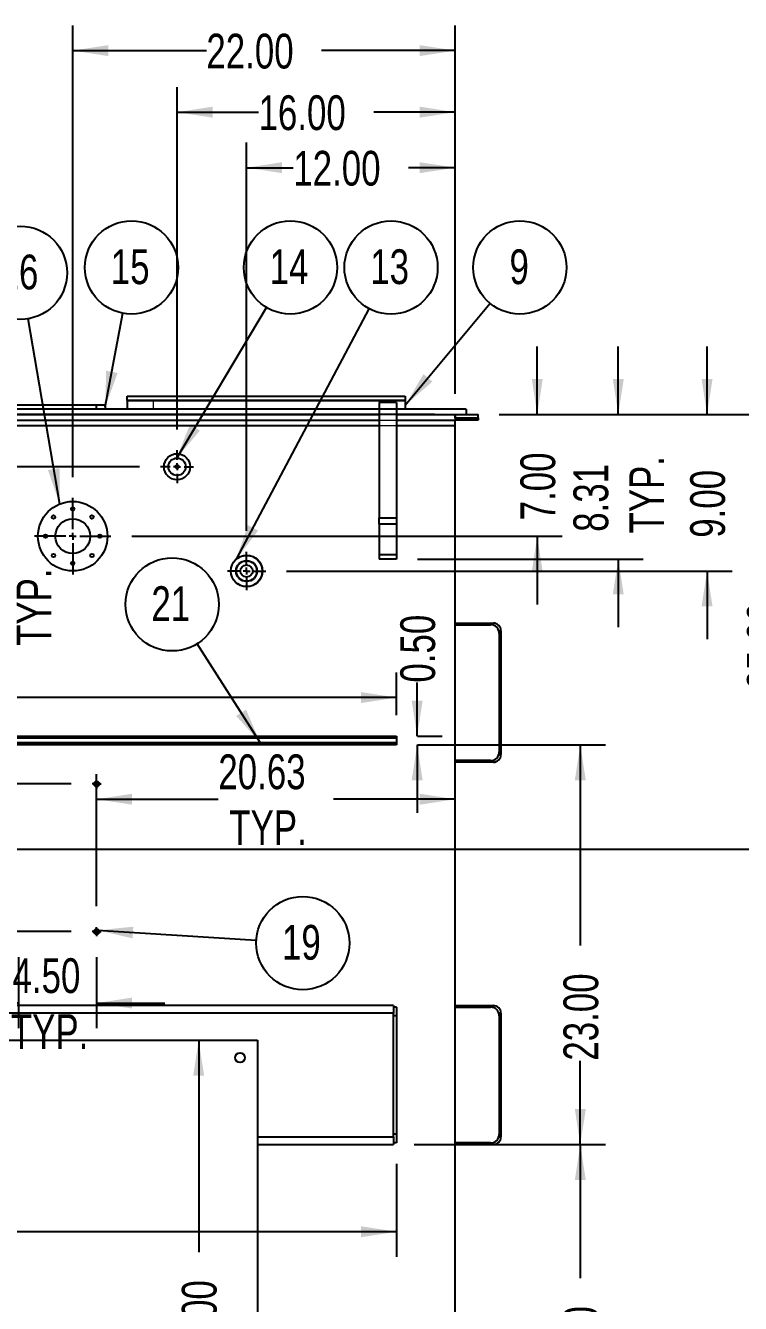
# Model space of a CAD drawing. Header units: inches. Extents: x -1 to 16.5, y 0 to 13.1.
# Drawn here: x 6.525 to 8.238, y 3.229 to 6.292 of the extents above; entities that cross this region are included whole.
import ezdxf

# ---------------------------------------------------------------- set-up
doc = ezdxf.new("R2010")
doc.units = ezdxf.units.IN
doc.header["$MEASUREMENT"] = 0
doc.linetypes.add('CENTERX2', pattern=[0.8, 0.5, -0.1, 0.1, -0.1])
doc.linetypes.add('HIDDEN', pattern=[0.075, 0.05, -0.025])
doc.layers.add('FORMAT', color=7, linetype='Continuous')
doc.styles.add('SLDTEXTSTYLE0', font='TXT', dxfattribs={"width": 0.75})
doc.dimstyles.new('SLDDIMSTYLE0', dxfattribs={"dimtxt": 0.084961, "dimasz": 0.084961, "dimexe": 0, "dimexo": 0.0625, "dimgap": 0.02124, "dimtad": 0, "dimlfac": 24, "dimrnd": 1e-09, "dimzin": 12, "dimdsep": 46, "dimtxsty": 'SLDTEXTSTYLE0', "dimsah": 1, "dimcen": 0.09, "dimadec": 0, "dimazin": 3, "dimtfac": 1, "dimtmove": 0, "dimatfit": 0, "dimfxl": 0, "dimfrac": 2, "dimtolj": 1, "dimtzin": 12, "dimarcsym": 0})
doc.dimstyles.new('SLDDIMSTYLE1', dxfattribs={"dimtxt": 0.084961, "dimasz": 0.084961, "dimexe": 0, "dimexo": 0.0625, "dimgap": 0.02124, "dimtad": 0, "dimlfac": 24, "dimrnd": 1e-09, "dimzin": 12, "dimdsep": 46, "dimtxsty": 'SLDTEXTSTYLE0', "dimsah": 1, "dimcen": 0.09, "dimadec": 0, "dimazin": 3, "dimtfac": 1, "dimtofl": 0, "dimtmove": 0, "dimatfit": 3, "dimfxl": 0, "dimfrac": 2, "dimtolj": 1, "dimtzin": 12, "dimarcsym": 0})
doc.dimstyles.new('SLDDIMSTYLE2', dxfattribs={"dimtxt": 0.084961, "dimasz": 0.084961, "dimexe": 0, "dimexo": 0.0625, "dimgap": 0.02124, "dimtad": 0, "dimlfac": 24, "dimrnd": 1e-09, "dimzin": 4, "dimdsep": 46, "dimtxsty": 'SLDTEXTSTYLE0', "dimsah": 1, "dimcen": 0.09, "dimadec": 0, "dimazin": 1, "dimtfac": 1, "dimtofl": 0, "dimtmove": 0, "dimatfit": 3, "dimfxl": 0, "dimfrac": 2, "dimtolj": 1, "dimtzin": 12, "dimarcsym": 0})
doc.dimstyles.new('SLDDIMSTYLE3', dxfattribs={"dimtxt": 0.084961, "dimasz": 0.084961, "dimexe": 0, "dimexo": 0.0625, "dimgap": 0.02124, "dimtad": 0, "dimlfac": 24, "dimrnd": 1e-09, "dimzin": 0, "dimdsep": 46, "dimtxsty": 'SLDTEXTSTYLE0', "dimsah": 1, "dimcen": 0.09, "dimadec": 0, "dimazin": 0, "dimtfac": 1, "dimtmove": 0, "dimatfit": 0, "dimfxl": 0, "dimfrac": 2, "dimtolj": 1, "dimtzin": 12, "dimarcsym": 0})
doc.dimstyles.new('SLDDIMSTYLE5', dxfattribs={"dimtxt": 0.084961, "dimasz": 0.084961, "dimexe": 0, "dimexo": 0.0625, "dimgap": 0.02124, "dimtad": 0, "dimlfac": 24, "dimrnd": 1e-09, "dimzin": 4, "dimdsep": 46, "dimtxsty": 'SLDTEXTSTYLE0', "dimsah": 1, "dimcen": 0.09, "dimadec": 0, "dimazin": 1, "dimtfac": 1, "dimtmove": 0, "dimatfit": 0, "dimfxl": 0, "dimfrac": 2, "dimtolj": 1, "dimtzin": 12, "dimarcsym": 0})
doc.dimstyles.new('SLDDIMSTYLE6', dxfattribs={"dimtxt": 0.18, "dimasz": 0.084961, "dimexe": 0, "dimexo": 0.0625, "dimgap": 0, "dimtad": 0, "dimtih": 1, "dimtoh": 1, "dimdec": 0, "dimrnd": 1e-09, "dimzin": 0, "dimdsep": 46, "dimtxsty": 'Standard', "dimsah": 1, "dimcen": 0.09, "dimadec": 0, "dimazin": 0, "dimtfac": 0.084961, "dimtdec": 0, "dimtofl": 0, "dimtmove": 0, "dimatfit": 3, "dimfxl": 0, "dimfrac": 2, "dimtolj": 1, "dimtzin": 0, "dimarcsym": 0})

# ---------------------------------------------------------------- blocks, each defined once
blk = doc.blocks.new('Drawing View39')
at = {"color": 7, "linetype": 'Continuous', "lineweight": 25}
for p, q in [((0.4364, -0.0234), (1.6031, -0.0234)), ((1.6031, -0.0339), (1.6031, -0.0234)), ((1.6031, -0.0234), (1.6239, -0.0234)), ((1.6239, -0.0234), (1.6239, -0.0339)), ((1.676, -0.013), (1.676, -0.0026)), ((1.676, -0.0026), (2.3426, -0.0026)), ((1.676, -0.013), (2.3426, -0.013)), ((2.3426, -0.013), (1.676, -0.013)), ((1.676, -0.013), (1.676, -0.0339)), ((2.3218, -0.0182), (2.2801, -0.0182)), ((2.2801, -0.0182), (2.2801, -0.0339)), ((2.3218, -0.0182), (2.3218, -0.0339)), ((2.3426, -0.0026), (2.3426, -0.013)), ((2.3426, -0.013), (2.3426, -0.0339)), ((2.2801, -0.0339), (-0.4282, -0.0339)), ((-0.4282, -0.0469), (2.2801, -0.0469)), ((-0.4282, -0.0599), (2.2801, -0.0599)), ((2.3218, -0.0339), (2.2801, -0.0339)), ((2.2801, -0.0339), (2.2801, -0.2943)), ((2.3218, -0.0339), (2.3218, -0.2943)), ((2.4885, -0.0339), (2.3218, -0.0339)), ((2.3218, -0.0469), (2.4624, -0.0469)), ((2.3218, -0.0599), (2.4624, -0.0599)), ((2.4624, -0.0547), (2.4624, -0.0469)), ((2.4624, -0.0469), (2.5171, -0.0469)), ((2.4624, -0.0469), (2.4624, -0.0599)), ((2.4624, -0.0547), (2.5171, -0.0547)), ((2.5171, -0.0599), (2.4624, -0.0599)), ((2.4624, -0.0729), (2.4624, -0.0599)), ((2.4885, -0.0339), (2.4885, -0.0469)), ((2.5171, -0.0547), (2.5171, -0.0469)), ((2.5171, -0.0547), (2.5171, -0.0599)), ((-0.4282, -0.0729), (2.2801, -0.0729)), ((2.3218, -0.0729), (2.4624, -0.0729)), ((2.4624, -3.3125), (2.4624, -0.0729)), ((2.2801, -0.2943), (2.3218, -0.2943)), ((2.2801, -0.3099), (2.2801, -0.2943)), ((2.3218, -0.2943), (2.3218, -0.3099)), ((2.3218, -0.3099), (2.2801, -0.3099)), ((2.2801, -0.3099), (2.2801, -0.383)), ((2.3218, -0.3099), (2.3218, -0.383)), ((2.3218, -0.383), (2.2801, -0.383)), ((2.2801, -0.383), (2.2801, -0.3932)), ((2.3218, -0.3932), (2.2801, -0.3932)), ((2.3218, -0.383), (2.3218, -0.3932)), ((2.4624, -0.5469), (2.5536, -0.5469)), ((2.4624, -0.5508), (2.5471, -0.5508)), ((2.5536, -0.5518), (2.5536, -0.5469)), ((2.5669, -0.5651), (2.5718, -0.5651)), ((2.5679, -0.5716), (2.5679, -0.8555)), ((2.5718, -0.5651), (2.5718, -0.862)), ((-0.4699, -0.8177), (2.3218, -0.8177)), ((2.3218, -0.8229), (-0.4699, -0.8229)), ((2.3218, -0.8177), (2.3218, -0.8229)), ((2.3218, -0.8229), (2.3218, -0.8333)), ((-0.4699, -0.8333), (2.3218, -0.8333)), ((2.3218, -0.8385), (-0.4699, -0.8385)), ((2.3218, -0.8333), (2.3218, -0.8385)), ((2.5471, -0.8763), (2.4624, -0.8763)), ((2.5536, -0.8802), (2.4624, -0.8802)), ((2.5536, -0.8753), (2.5536, -0.8802)), ((2.5669, -0.862), (2.5718, -0.862)), ((2.314, -1.4635), (-0.462, -1.4635)), ((2.314, -1.4635), (2.314, -1.4818)), ((2.3218, -1.4674), (2.314, -1.4674)), ((2.3218, -1.4674), (2.3218, -1.4883)), ((2.4624, -1.4635), (2.5536, -1.4635)), ((2.4624, -1.4674), (2.5471, -1.4674)), ((2.5536, -1.4685), (2.5536, -1.4635)), ((2.314, -1.4818), (-0.462, -1.4818)), ((2.314, -1.7786), (2.314, -1.4818)), ((2.3218, -1.4883), (2.314, -1.4883)), ((2.3218, -1.4883), (2.3218, -1.7721)), ((2.5669, -1.4818), (2.5718, -1.4818)), ((2.5679, -1.4883), (2.5679, -1.7721)), ((2.5718, -1.4818), (2.5718, -1.7786)), ((0.9051, -1.5469), (1.9885, -1.5469)), ((1.9885, -1.5469), (1.9885, -2.6302)), ((2.3218, -1.7721), (2.314, -1.7721)), ((2.3218, -1.7721), (2.3218, -1.793)), ((1.9885, -1.7786), (2.314, -1.7786)), ((1.9885, -1.7969), (2.314, -1.7969)), ((2.314, -1.7786), (2.314, -1.7969)), ((2.3218, -1.793), (2.314, -1.793)), ((2.5471, -1.793), (2.4624, -1.793)), ((2.5536, -1.7969), (2.4624, -1.7969)), ((2.5536, -1.7919), (2.5536, -1.7969)), ((2.5669, -1.7786), (2.5718, -1.7786))]:
    blk.add_line(p, q, dxfattribs=at)
at = {"color": 7, "linetype": 'HIDDEN', "lineweight": 18}
for p, q in [((1.676, -0.013), (2.3426, -0.013)), ((1.676, -0.013), (1.676, -0.0339)), ((1.7385, -0.013), (1.7385, -0.0339)), ((2.2801, -0.013), (1.7385, -0.013)), ((1.7385, -0.013), (1.7385, -0.0339)), ((1.7385, -0.013), (2.2801, -0.013)), ((2.2801, -0.013), (2.2801, -0.0339)), ((2.2801, -0.013), (2.2801, -0.0339)), ((2.3426, -0.013), (2.3426, -0.0339)), ((-0.6105, -0.0469), (2.4624, -0.0469)), ((2.4624, -0.0599), (-0.6105, -0.0599)), ((2.3426, -0.0339), (1.676, -0.0339)), ((1.676, -0.0339), (2.3426, -0.0339)), ((2.2801, -0.0339), (1.7385, -0.0339)), ((1.7385, -0.0339), (2.2801, -0.0339)), ((2.2801, -0.0469), (2.3218, -0.0469)), ((2.2801, -0.0599), (2.3218, -0.0599)), ((2.4624, -0.0599), (2.4624, -0.0469)), ((2.4624, -0.0729), (2.4624, -0.0469)), ((-0.6105, -0.0729), (2.4624, -0.0729)), ((2.2801, -0.0729), (2.3218, -0.0729)), ((2.4624, -3.3125), (2.4624, -0.0729))]:
    blk.add_line(p, q, dxfattribs=at)
at = {"color": 7, "linetype": 'Continuous', "lineweight": 25}
for centre, radius in [((1.7958, -0.1719), 0.0312), ((1.7958, -0.1719), 0.0208), ((1.7958, -0.1719), 0.00419), ((1.5458, -0.3385), 0.0833), ((1.5458, -0.2734), 0.00419), ((1.4997, -0.2925), 0.00419), ((1.5458, -0.3385), 0.0417), ((1.5918, -0.2925), 0.00419), ((1.4807, -0.3385), 0.00419), ((1.6109, -0.3385), 0.00419), ((1.4997, -0.3846), 0.00419), ((1.5918, -0.3846), 0.00419), ((1.9624, -0.4219), 0.0379), ((1.9624, -0.4219), 0.0375), ((1.9624, -0.4219), 0.0252), ((1.9624, -0.4219), 0.0245), ((1.5458, -0.4036), 0.00419), ((1.9624, -0.4219), 0.0146), ((1.6031, -0.9323), 0.00651), ((1.6031, -0.9323), 0.00391), ((1.6031, -1.2865), 0.00651), ((1.6031, -1.2865), 0.00391), ((1.9468, -1.5885), 0.0117)]:
    blk.add_circle(centre, radius, dxfattribs=at)
at = {"color": 7, "linetype": 'HIDDEN', "lineweight": 18}
blk.add_circle((1.7958, -0.1719), 0.0208, dxfattribs=at)
blk.add_circle((1.7958, -0.1719), 0.0208, dxfattribs=at)
at = {"color": 7, "linetype": 'Continuous', "lineweight": 25}
for centre, radius, start, end in [((2.5471, -0.5716), 0.0208, 0, 90), ((2.5536, -0.5651), 0.0182, 0, 90), ((2.5471, -0.8555), 0.0208, 270, 0), ((2.5536, -0.862), 0.0182, 270, 0), ((2.5471, -1.4883), 0.0208, 0, 90), ((2.5536, -1.4818), 0.0182, 0, 90), ((2.5471, -1.7721), 0.0208, 270, 0), ((2.5536, -1.7786), 0.0182, 270, 360)]:
    blk.add_arc(centre, radius, start, end, dxfattribs=at)
blk = doc.blocks.new('_D_7')
at = {"layer": 'FORMAT'}
for p, q in [((7.4559, 3.6098), (7.9139, 3.6098)), ((7.8539, 3.6098), (7.8539, 3.2896)), ((7.8539, 2.6931), (7.8539, 3.0133)), ((7.4559, 2.6931), (7.9139, 2.6931))]:
    blk.add_line(p, q, dxfattribs=at)
for points in [[(7.8539, 3.6098), (7.8408, 3.5248), (7.867, 3.5248)], [(7.8539, 2.6931), (7.867, 2.7781), (7.8408, 2.7781)]]:
    blk.add_solid(points, dxfattribs=at)
at = {"layer": 'FORMAT', "insert": (7.8135, 3.0133), "char_height": 0.08333, "attachment_point": 1, "rotation": 90, "style": 'SLDTEXTSTYLE0'}
blk.add_mtext('22.00', dxfattribs=at)
blk = doc.blocks.new('_D_8')
at = {"layer": 'FORMAT'}
for p, q in [((7.4637, 4.5681), (7.9139, 4.5681)), ((7.8539, 4.5681), (7.8539, 4.0871)), ((7.8539, 3.6098), (7.8539, 3.8109)), ((7.4559, 3.6098), (7.9139, 3.6098))]:
    blk.add_line(p, q, dxfattribs=at)
for points in [[(7.8539, 4.5681), (7.8408, 4.4832), (7.867, 4.4832)], [(7.8539, 3.6098), (7.867, 3.6947), (7.8408, 3.6947)]]:
    blk.add_solid(points, dxfattribs=at)
at = {"layer": 'FORMAT', "insert": (7.8135, 3.8109), "char_height": 0.08333, "attachment_point": 1, "rotation": 90, "style": 'SLDTEXTSTYLE0'}
blk.add_mtext('23.00', dxfattribs=at)
blk = doc.blocks.new('_D_12')
at = {"layer": 'FORMAT'}
for p, q in [((7.463, 4.5889), (7.463, 4.7172)), ((7.463, 4.5681), (7.463, 4.4047)), ((7.4637, 4.5889), (7.523, 4.5889)), ((7.4637, 4.5681), (7.523, 4.5681))]:
    blk.add_line(p, q, dxfattribs=at)
for points in [[(7.463, 4.5889), (7.4761, 4.6739), (7.4499, 4.6739)], [(7.463, 4.5681), (7.4499, 4.4832), (7.4761, 4.4832)]]:
    blk.add_solid(points, dxfattribs=at)
at = {"layer": 'FORMAT', "insert": (7.4226, 4.7172), "char_height": 0.08333, "attachment_point": 1, "rotation": 90, "style": 'SLDTEXTSTYLE0'}
blk.add_mtext('0.50', dxfattribs=at)
blk = doc.blocks.new('_D_13')
at = {"layer": 'FORMAT'}
for p, q in [((7.9449, 5.3598), (7.9449, 5.5232)), ((7.6591, 5.3598), (8.0049, 5.3598)), ((7.4637, 5.0134), (8.0049, 5.0134)), ((7.9449, 5.0134), (7.9449, 4.85))]:
    blk.add_line(p, q, dxfattribs=at)
for points in [[(7.9449, 5.3598), (7.9579, 5.4447), (7.9318, 5.4447)], [(7.9449, 5.0134), (7.9318, 4.9285), (7.9579, 4.9285)]]:
    blk.add_solid(points, dxfattribs=at)
at = {"layer": 'FORMAT', "char_height": 0.08333, "attachment_point": 1, "rotation": 90, "style": 'SLDTEXTSTYLE0'}
for s, insert in [('TYP.', (7.9715, 5.0747)), ('8.31', (7.8374, 5.0788))]:
    blk.add_mtext(s, dxfattribs=dict(at, insert=insert))
blk = doc.blocks.new('_D_20')
at = {"layer": 'FORMAT'}
for p, q in [((7.0544, 5.0807), (7.0544, 6.0117)), ((7.5544, 5.4098), (7.5544, 6.0117)), ((7.0544, 5.9517), (7.1662, 5.9517)), ((7.5544, 5.9517), (7.4425, 5.9517))]:
    blk.add_line(p, q, dxfattribs=at)
for points in [[(7.0544, 5.9517), (7.1393, 5.9386), (7.1393, 5.9647)], [(7.5544, 5.9517), (7.4694, 5.9647), (7.4694, 5.9386)]]:
    blk.add_solid(points, dxfattribs=at)
at = {"layer": 'FORMAT', "insert": (7.1662, 5.992), "char_height": 0.08333, "attachment_point": 1, "style": 'SLDTEXTSTYLE0'}
blk.add_mtext('12.00', dxfattribs=at)
blk = doc.blocks.new('_D_21')
at = {"layer": 'FORMAT'}
for p, q in [((6.8877, 5.3244), (6.8877, 6.1448)), ((7.5544, 5.4098), (7.5544, 6.1448)), ((6.8877, 6.0848), (7.0829, 6.0848)), ((7.5544, 6.0848), (7.3591, 6.0848))]:
    blk.add_line(p, q, dxfattribs=at)
for points in [[(6.8877, 6.0848), (6.9727, 6.0717), (6.9727, 6.0979)], [(7.5544, 6.0848), (7.4694, 6.0979), (7.4694, 6.0717)]]:
    blk.add_solid(points, dxfattribs=at)
at = {"layer": 'FORMAT', "insert": (7.0829, 6.1252), "char_height": 0.08333, "attachment_point": 1, "style": 'SLDTEXTSTYLE0'}
blk.add_mtext('16.00', dxfattribs=at)
blk = doc.blocks.new('_D_22')
at = {"layer": 'FORMAT'}
for p, q in [((6.6377, 5.2098), (6.6377, 6.2924)), ((7.5544, 5.4098), (7.5544, 6.2924)), ((6.6377, 6.2324), (6.9579, 6.2324)), ((7.5544, 6.2324), (7.2341, 6.2324))]:
    blk.add_line(p, q, dxfattribs=at)
for points in [[(6.6377, 6.2324), (6.7227, 6.2193), (6.7227, 6.2455)], [(7.5544, 6.2324), (7.4694, 6.2455), (7.4694, 6.2193)]]:
    blk.add_solid(points, dxfattribs=at)
at = {"layer": 'FORMAT', "insert": (6.9579, 6.2728), "char_height": 0.08333, "attachment_point": 1, "style": 'SLDTEXTSTYLE0'}
blk.add_mtext('22.00', dxfattribs=at)
blk = doc.blocks.new('_D_23')
at = {"layer": 'FORMAT'}
for p, q in [((6.695, 4.1811), (6.695, 4.4976)), ((6.695, 4.4376), (6.9866, 4.4376)), ((7.5544, 4.4376), (7.2628, 4.4376))]:
    blk.add_line(p, q, dxfattribs=at)
for points in [[(6.695, 4.4376), (6.7799, 4.4246), (6.7799, 4.4507)], [(7.5544, 4.4376), (7.4694, 4.4507), (7.4694, 4.4246)]]:
    blk.add_solid(points, dxfattribs=at)
at = {"layer": 'FORMAT', "char_height": 0.08333, "attachment_point": 1, "style": 'SLDTEXTSTYLE0'}
for s, insert in [('20.63', (6.9866, 4.5451)), ('TYP.', (7.0128, 4.411))]:
    blk.add_mtext(s, dxfattribs=dict(at, insert=insert))
blk = doc.blocks.new('_D_24')
at = {"layer": 'FORMAT'}
for p, q in [((6.3816, 4.4744), (6.3816, 4.6378)), ((6.6341, 4.4744), (6.3216, 4.4744)), ((6.6341, 4.1202), (6.3216, 4.1202)), ((6.3816, 4.1202), (6.3816, 3.9568))]:
    blk.add_line(p, q, dxfattribs=at)
for points in [[(6.3816, 4.4744), (6.3946, 4.5593), (6.3685, 4.5593)], [(6.3816, 4.1202), (6.3685, 4.0352), (6.3946, 4.0352)]]:
    blk.add_solid(points, dxfattribs=at)
at = {"layer": 'FORMAT', "char_height": 0.08333, "attachment_point": 1, "rotation": 90, "style": 'SLDTEXTSTYLE0'}
for s, insert in [('TYP.', (6.4083, 4.1854)), ('8.50', (6.2742, 4.1895))]:
    blk.add_mtext(s, dxfattribs=dict(at, insert=insert))
blk = doc.blocks.new('_D_25')
at = {"layer": 'FORMAT'}
for p, q in [((7.5044, 5.3598), (6.4166, 5.3598)), ((6.4766, 5.3598), (6.4766, 5.0552)), ((6.4766, 4.4744), (6.4766, 4.779)), ((6.6341, 4.4744), (6.4166, 4.4744))]:
    blk.add_line(p, q, dxfattribs=at)
for points in [[(6.4766, 5.3598), (6.4635, 5.2748), (6.4897, 5.2748)], [(6.4766, 4.4744), (6.4897, 4.5593), (6.4635, 4.5593)]]:
    blk.add_solid(points, dxfattribs=at)
at = {"layer": 'FORMAT', "char_height": 0.08333, "attachment_point": 1, "rotation": 90, "style": 'SLDTEXTSTYLE0'}
for s, insert in [('21.25', (6.3692, 4.779)), ('TYP.', (6.5033, 4.8052))]:
    blk.add_mtext(s, dxfattribs=dict(at, insert=insert))
blk = doc.blocks.new('_D_26')
at = {"layer": 'FORMAT'}
for p, q in [((4.6221, 4.6389), (4.6221, 4.7414)), ((7.4137, 4.6389), (7.4137, 4.7414)), ((4.6221, 4.6814), (5.8798, 4.6814)), ((7.4137, 4.6814), (6.156, 4.6814))]:
    blk.add_line(p, q, dxfattribs=at)
for points in [[(4.6221, 4.6814), (4.707, 4.6683), (4.707, 4.6944)], [(7.4137, 4.6814), (7.3288, 4.6944), (7.3288, 4.6683)]]:
    blk.add_solid(points, dxfattribs=at)
at = {"layer": 'FORMAT', "insert": (5.8798, 4.7217), "char_height": 0.08333, "attachment_point": 1, "style": 'SLDTEXTSTYLE0'}
blk.add_mtext('67.00', dxfattribs=at)
blk = doc.blocks.new('_D_27')
at = {"layer": 'FORMAT'}
for p, q in [((4.6221, 3.5845), (4.6221, 3.3408)), ((7.4137, 3.5637), (7.4137, 3.3408)), ((4.6221, 3.4008), (5.6184, 3.4008)), ((7.4137, 3.4008), (5.8946, 3.4008))]:
    blk.add_line(p, q, dxfattribs=at)
for points in [[(4.6221, 3.4008), (4.707, 3.3877), (4.707, 3.4139)], [(7.4137, 3.4008), (7.3288, 3.4139), (7.3288, 3.3877)]]:
    blk.add_solid(points, dxfattribs=at)
at = {"layer": 'FORMAT', "char_height": 0.08333, "attachment_point": 1, "style": 'SLDTEXTSTYLE0'}
for s, insert in [('67.00', (5.6184, 3.5082)), ('TYP.', (5.6446, 3.3741))]:
    blk.add_mtext(s, dxfattribs=dict(at, insert=insert))
blk = doc.blocks.new('_D_33')
at = {"layer": 'FORMAT'}
for p, q in [((3.941, 5.3598), (3.941, 5.5058)), ((4.3768, 5.3598), (3.881, 5.3598)), ((6.7981, 5.2348), (3.881, 5.2348)), ((3.941, 5.2348), (3.941, 5.0714))]:
    blk.add_line(p, q, dxfattribs=at)
for points in [[(3.941, 5.3598), (3.9541, 5.4447), (3.9279, 5.4447)], [(3.941, 5.2348), (3.9279, 5.1498), (3.9541, 5.1498)]]:
    blk.add_solid(points, dxfattribs=at)
at = {"layer": 'FORMAT', "char_height": 0.08333, "attachment_point": 1, "rotation": 90, "style": 'SLDTEXTSTYLE0'}
for s, insert in [('3.00', (3.8336, 5.5099)), ('TYP.', (3.9677, 5.5058))]:
    blk.add_mtext(s, dxfattribs=dict(at, insert=insert))
blk = doc.blocks.new('_D_34')
at = {"layer": 'FORMAT'}
for p, q in [((7.7507, 5.3598), (7.7507, 5.5232)), ((7.6591, 5.3598), (7.8107, 5.3598)), ((6.7794, 5.0681), (7.8107, 5.0681)), ((7.7507, 5.0681), (7.7507, 4.9047))]:
    blk.add_line(p, q, dxfattribs=at)
for points in [[(7.7507, 5.3598), (7.7638, 5.4447), (7.7377, 5.4447)], [(7.7507, 5.0681), (7.7377, 4.9832), (7.7638, 4.9832)]]:
    blk.add_solid(points, dxfattribs=at)
at = {"layer": 'FORMAT', "insert": (7.7104, 5.1062), "char_height": 0.08333, "attachment_point": 1, "rotation": 90, "style": 'SLDTEXTSTYLE0'}
blk.add_mtext('7.00', dxfattribs=at)
blk = doc.blocks.new('_D_35')
at = {"layer": 'FORMAT'}
for p, q in [((8.1576, 5.3598), (8.1576, 5.5232)), ((7.6591, 5.3598), (8.2176, 5.3598)), ((7.1502, 4.9848), (8.2176, 4.9848)), ((8.1576, 4.9848), (8.1576, 4.8214))]:
    blk.add_line(p, q, dxfattribs=at)
for points in [[(8.1576, 5.3598), (8.1707, 5.4447), (8.1445, 5.4447)], [(8.1576, 4.9848), (8.1445, 4.8998), (8.1707, 4.8998)]]:
    blk.add_solid(points, dxfattribs=at)
at = {"layer": 'FORMAT', "insert": (8.1172, 5.0645), "char_height": 0.08333, "attachment_point": 1, "rotation": 90, "style": 'SLDTEXTSTYLE0'}
blk.add_mtext('9.00', dxfattribs=at)
blk = doc.blocks.new('_D_36')
at = {"layer": 'FORMAT'}
for p, q in [((6.5075, 4.0593), (6.5075, 3.889)), ((6.695, 4.0593), (6.695, 3.889)), ((6.5075, 3.949), (6.3441, 3.949)), ((6.695, 3.949), (6.8584, 3.949))]:
    blk.add_line(p, q, dxfattribs=at)
for points in [[(6.5075, 3.949), (6.4225, 3.9621), (6.4225, 3.9359)], [(6.695, 3.949), (6.7799, 3.9359), (6.7799, 3.9621)]]:
    blk.add_solid(points, dxfattribs=at)
at = {"layer": 'FORMAT', "char_height": 0.08333, "attachment_point": 1, "style": 'SLDTEXTSTYLE0'}
for s, insert in [('4.50', (6.4934, 4.0564)), ('TYP.', (6.4894, 3.9223))]:
    blk.add_mtext(s, dxfattribs=dict(at, insert=insert))
blk = doc.blocks.new('_D_39')
at = {"layer": 'FORMAT'}
for p, q in [((7.6591, 5.3598), (8.3537, 5.3598)), ((8.2937, 5.3598), (8.2937, 4.9771)), ((8.2937, 4.3181), (8.2937, 4.7008)), ((6.2768, 4.3181), (8.3537, 4.3181))]:
    blk.add_line(p, q, dxfattribs=at)
for points in [[(8.2937, 5.3598), (8.2806, 5.2748), (8.3067, 5.2748)], [(8.2937, 4.3181), (8.3067, 4.4031), (8.2806, 4.4031)]]:
    blk.add_solid(points, dxfattribs=at)
at = {"layer": 'FORMAT', "insert": (8.2533, 4.7008), "char_height": 0.08333, "attachment_point": 1, "rotation": 90, "style": 'SLDTEXTSTYLE0'}
blk.add_mtext('25.00', dxfattribs=at)
blk = doc.blocks.new('_D_43')
at = {"layer": 'FORMAT'}
for p, q in [((6.9395, 3.8598), (6.9395, 3.3517)), ((6.9395, 2.7764), (6.9395, 3.0755))]:
    blk.add_line(p, q, dxfattribs=at)
for points in [[(6.9395, 3.8598), (6.9264, 3.7748), (6.9525, 3.7748)], [(6.9395, 2.7764), (6.9525, 2.8614), (6.9264, 2.8614)]]:
    blk.add_solid(points, dxfattribs=at)
at = {"layer": 'FORMAT', "insert": (6.8991, 3.0755), "char_height": 0.08333, "attachment_point": 1, "rotation": 90, "style": 'SLDTEXTSTYLE0'}
blk.add_mtext('26.00', dxfattribs=at)
blk = doc.blocks.new('SW_NOTE_0_7')
at = {"layer": 'FORMAT', "color": 0}
blk.add_circle((0.1115, -0.007), 0.1117, dxfattribs=at)
at = {"layer": 'FORMAT', "color": 0, "insert": (0.1082, 0.0366), "char_height": 0.08333, "attachment_point": 2, "style": 'SLDTEXTSTYLE0'}
blk.add_mtext('19', dxfattribs=at)
blk = doc.blocks.new('SW_NOTE_0_11')
at = {"layer": 'FORMAT', "color": 0}
blk.add_circle((-0.0187, 0.1101), 0.1117, dxfattribs=at)
at = {"layer": 'FORMAT', "color": 0, "insert": (-0.0221, 0.1537), "char_height": 0.08333, "attachment_point": 2, "style": 'SLDTEXTSTYLE0'}
blk.add_mtext('16', dxfattribs=at)
blk = doc.blocks.new('SW_NOTE_0_12')
at = {"layer": 'FORMAT', "color": 0}
blk.add_circle((0.0572, 0.096), 0.1117, dxfattribs=at)
at = {"layer": 'FORMAT', "color": 0, "insert": (0.0539, 0.1395), "char_height": 0.08333, "attachment_point": 2, "style": 'SLDTEXTSTYLE0'}
blk.add_mtext('14', dxfattribs=at)
blk = doc.blocks.new('SW_NOTE_0_13')
at = {"layer": 'FORMAT', "color": 0}
blk.add_circle((0.0523, 0.0987), 0.1117, dxfattribs=at)
at = {"layer": 'FORMAT', "color": 0, "insert": (0.049, 0.1423), "char_height": 0.08333, "attachment_point": 2, "style": 'SLDTEXTSTYLE0'}
blk.add_mtext('13', dxfattribs=at)
blk = doc.blocks.new('SW_NOTE_0_15')
at = {"layer": 'FORMAT', "color": 0}
blk.add_circle((-0.06, 0.0943), 0.1117, dxfattribs=at)
at = {"layer": 'FORMAT', "color": 0, "insert": (-0.0633, 0.1378), "char_height": 0.08333, "attachment_point": 2, "style": 'SLDTEXTSTYLE0'}
blk.add_mtext('21', dxfattribs=at)
blk = doc.blocks.new('SW_NOTE_0_21')
at = {"layer": 'FORMAT', "color": 0}
blk.add_circle((0.0715, 0.0859), 0.1117, dxfattribs=at)
at = {"layer": 'FORMAT', "color": 0, "insert": (0.0698, 0.1294), "char_height": 0.0833, "attachment_point": 2, "style": 'SLDTEXTSTYLE0'}
blk.add_mtext('9', dxfattribs=at)
blk = doc.blocks.new('SW_NOTE_0_22')
at = {"layer": 'FORMAT', "color": 0}
blk.add_circle((0.0207, 0.1098), 0.1117, dxfattribs=at)
at = {"layer": 'FORMAT', "color": 0, "insert": (0.0173, 0.1533), "char_height": 0.08333, "attachment_point": 2, "style": 'SLDTEXTSTYLE0'}
blk.add_mtext('15', dxfattribs=at)
blk = doc.blocks.new('SW_CENTERMARKSYMBOL_6')
at = {"layer": 'FORMAT', "color": 0, "linetype": 'CENTERX2'}
for p, q in [((-0.0083, 0), (-0.0109, 0)), ((0, 0), (-0.0083, 0)), ((0, 0.0083), (0, 0.0109)), ((0, 0), (0, 0.0083)), ((0, 0), (0, -0.0083)), ((0, 0), (0.0083, 0)), ((0.0083, 0), (0.0109, 0)), ((0, -0.0083), (0, -0.0109))]:
    blk.add_line(p, q, dxfattribs=at)
blk = doc.blocks.new('SW_CENTERMARKSYMBOL_7')
at = {"layer": 'FORMAT', "color": 0, "linetype": 'CENTERX2'}
for p, q in [((-0.0083, 0), (-0.0109, 0)), ((0, 0), (-0.0083, 0)), ((0, 0.0083), (0, 0.0109)), ((0, 0), (0, 0.0083)), ((0, 0), (0, -0.0083)), ((0, 0), (0.0083, 0)), ((0.0083, 0), (0.0109, 0)), ((0, -0.0083), (0, -0.0109))]:
    blk.add_line(p, q, dxfattribs=at)
blk = doc.blocks.new('SW_CENTERMARKSYMBOL_10')
at = {"layer": 'FORMAT', "color": 0, "linetype": 'CENTERX2'}
for p, q in [((0, 0.0167), (0, 0.0917)), ((-0.0167, 0), (-0.0917, 0)), ((0, 0), (-0.0083, 0)), ((0, 0), (0, 0.0083)), ((0, 0), (0, -0.0083)), ((0, 0), (0.0083, 0)), ((0.0167, 0), (0.0917, 0)), ((0, -0.0167), (0, -0.0917))]:
    blk.add_line(p, q, dxfattribs=at)
blk = doc.blocks.new('SW_CENTERMARKSYMBOL_11')
at = {"layer": 'FORMAT', "color": 0, "linetype": 'CENTERX2'}
for p, q in [((0, 0.0167), (0, 0.0459)), ((-0.0167, 0), (-0.0459, 0)), ((0, 0), (-0.0083, 0)), ((0, 0), (0, 0.0083)), ((0, 0), (0, -0.0083)), ((0, 0), (0.0083, 0)), ((0.0167, 0), (0.0459, 0)), ((0, -0.0167), (0, -0.0459))]:
    blk.add_line(p, q, dxfattribs=at)
blk = doc.blocks.new('SW_CENTERMARKSYMBOL_12')
at = {"layer": 'FORMAT', "color": 0, "linetype": 'CENTERX2'}
for p, q in [((0, 0.0167), (0, 0.0396)), ((-0.0167, 0), (-0.0396, 0)), ((0, 0), (-0.0083, 0)), ((0, 0), (0, 0.0083)), ((0, 0), (0, -0.0083)), ((0, 0), (0.0083, 0)), ((0.0167, 0), (0.0396, 0)), ((0, -0.0167), (0, -0.0396))]:
    blk.add_line(p, q, dxfattribs=at)

msp = doc.modelspace()

# ---------------------------------------------------------------- block references
at = {"color": 7, "linetype": 'Continuous', "lineweight": 25}
msp.add_blockref('Drawing View39', (5.091926, 5.4066568), dxfattribs=at)
at = {"layer": 'FORMAT'}
for name, p in [('SW_NOTE_0_22', (6.7580564, 5.6026003)), ('SW_NOTE_0_12', (7.1021189, 5.6164371)), ('SW_NOTE_0_13', (7.3480674, 5.6136754)), ('SW_NOTE_0_21', (7.6376353, 5.6265057)), ('SW_NOTE_0_11', (6.5310454, 5.5895556)), ('SW_NOTE_0_15', (6.935991, 4.8104257)), ('SW_NOTE_0_7', (7.0774441, 4.0997137))]:
    msp.add_blockref(name, p, dxfattribs=at)
at = {"layer": 'FORMAT', "linetype": 'CENTERX2'}
for name, p in [('SW_CENTERMARKSYMBOL_12', (6.887697, 5.2347818)), ('SW_CENTERMARKSYMBOL_10', (6.637697, 5.0681151)), ('SW_CENTERMARKSYMBOL_11', (7.0543636, 4.9847818)), ('SW_CENTERMARKSYMBOL_7', (6.6949886, 4.4743651)), ('SW_CENTERMARKSYMBOL_6', (6.6949886, 4.1201984))]:
    msp.add_blockref(name, p, dxfattribs=at)

# ---------------------------------------------------------------- dimensions: what is measured, and where the dimension line sits
at = {"layer": 'FORMAT'}
for base, p1, p2, picture, middle in [((7.5543636, 6.2323963), (6.637697, 5.1597818), (7.5543636, 5.3597818), '_D_22', (7.0960303, 6.2323963)), ((7.5543636, 6.0848167), (6.887697, 5.2743651), (7.5543636, 5.3597818), '_D_21', (7.2210303, 6.0848167)), ((7.0543636, 5.951678), (7.5543636, 5.3597818), (7.0543636, 5.0306506), '_D_20', (7.3043636, 5.951678)), ((7.4137386, 4.6813579), (4.622072, 4.5889484), (7.4137386, 4.5889484), '_D_26', (6.0179053, 4.6813579))]:
    dim = msp.add_linear_dim(base=base, p1=p1, p2=p2, dimstyle='SLDDIMSTYLE2', dxfattribs=at)
    dim.commit()
    dim.dimension.update_dxf_attribs({"geometry": picture, "text_midpoint": middle, "dimtype": 160})
for base, p1, p2, dimstyle, picture, middle in [((3.9410017, 5.3597818), (6.8481136, 5.2347818), (4.4267595, 5.3597818), 'SLDDIMSTYLE5', '_D_33', (3.9410017, 5.6177158)), ((7.9448642, 5.0134276), (7.6090511, 5.3597818), (7.4137386, 5.0134276), 'SLDDIMSTYLE0', '_D_13', (7.9448642, 5.1866047)), ((6.4765882, 4.4743651), (7.5543636, 5.3597818), (6.6840511, 4.4743651), 'SLDDIMSTYLE1', '_D_25', (6.4765882, 4.9170734)), ((6.3815728, 4.4743651), (6.6840511, 4.1201984), (6.6840511, 4.4743651), 'SLDDIMSTYLE5', '_D_24', (6.3815728, 4.2972818))]:
    dim = msp.add_linear_dim(base=base, p1=p1, p2=p2, angle=90, text='<>\\PTYP.', dimstyle=dimstyle, dxfattribs=at)
    dim.commit()
    dim.dimension.update_dxf_attribs({"geometry": picture, "text_midpoint": middle, "dimtype": 160})
for base, p1, p2, dimstyle, picture, middle in [((7.7507409, 5.3597818), (6.7293636, 5.0681151), (7.6090511, 5.3597818), 'SLDDIMSTYLE5', '_D_34', (7.7507409, 5.2139484)), ((8.157602, 5.3597818), (7.1002324, 4.9847818), (7.6090511, 5.3597818), 'SLDDIMSTYLE5', '_D_35', (8.157602, 5.1722818)), ((8.2936599, 5.3597818), (6.2267595, 4.3181151), (7.6090511, 5.3597818), 'SLDDIMSTYLE2', '_D_39', (8.2936599, 4.8389484)), ((7.4629871, 4.5889484), (7.4137386, 4.5681151), (7.4137386, 4.5889484), 'SLDDIMSTYLE3', '_D_12', (7.4629871, 4.8249669)), ((7.8539186, 4.5681151), (7.4059261, 3.6097818), (7.4137386, 4.5681151), 'SLDDIMSTYLE2', '_D_8', (7.8539186, 3.9489869)), ((6.9394581, 2.7764484), (7.0804053, 3.8597818), (7.0804053, 2.7764484), 'SLDDIMSTYLE2', '_D_43', (6.9394581, 3.2136015)), ((7.8539186, 3.6097818), (7.4059261, 2.6931151), (7.4059261, 3.6097818), 'SLDDIMSTYLE2', '_D_7', (7.8539186, 3.1514484))]:
    dim = msp.add_linear_dim(base=base, p1=p1, p2=p2, angle=90, dimstyle=dimstyle, dxfattribs=at)
    dim.commit()
    dim.dimension.update_dxf_attribs({"geometry": picture, "text_midpoint": middle, "dimtype": 160})
for base, p1, p2, dimstyle, picture, middle in [((7.5543636318, 4.4376397068), (6.6949886318, 4.1311359321), (7.5543636318, 5.3597817655), 'SLDDIMSTYLE1', '_D_23', (7.1246761318, 4.4376397068)), ((6.6949886, 3.9489869), (6.5074886, 4.1092609), (6.6949886, 4.1092609), 'SLDDIMSTYLE5', '_D_36', (6.6012386, 3.9489869)), ((7.4137386, 3.4008157), (4.622072, 3.6345213), (7.4137386, 3.613688), 'SLDDIMSTYLE2', '_D_27', (5.7564809, 3.4008157))]:
    dim = msp.add_linear_dim(base=base, p1=p1, p2=p2, text='<>\\PTYP.', dimstyle=dimstyle, dxfattribs=at)
    dim.commit()
    dim.dimension.update_dxf_attribs({"geometry": picture, "text_midpoint": middle, "dimtype": 160})

# ---------------------------------------------------------------- leaders
for points in [[(6.8868974, 5.2555997), (7.1021189, 5.6164371)], [(7.0297357, 5.013108), (7.3480674, 5.6136754)], [(7.434572, 5.3824479), (7.6376353, 5.6265057)], [(6.606462, 5.1453732), (6.5310454, 5.5895556)], [(6.715822, 5.3786137), (6.7580564, 5.6026003)], [(7.0868362, 4.5733234), (6.935991, 4.8104257)], [(6.6971918, 4.1234241), (7.0774441, 4.0997137)]]:
    msp.add_leader(points, dimstyle='SLDDIMSTYLE6', dxfattribs=at)

doc.saveas('drawing.dxf')
